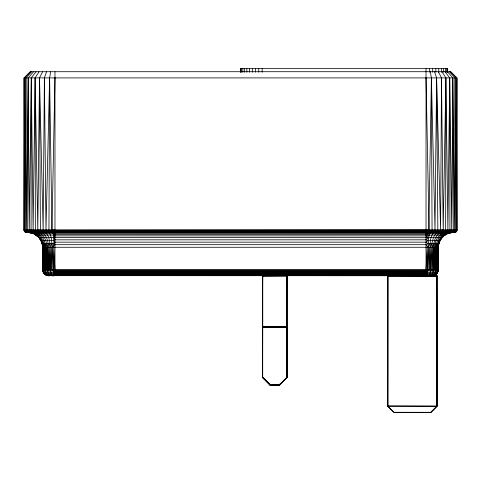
<?xml version="1.0" encoding="UTF-8"?>
<svg xmlns="http://www.w3.org/2000/svg" width="481" height="481" viewBox="0 0 481 481"><rect width="100%" height="100%" fill="white"/><g stroke="black" fill="none" stroke-linecap="round" stroke-linejoin="round"><path stroke-width="0.72" d="M432.215 275.703C435.485 275.769 438.552 272.871 438.179 269.522L437.866 247.258L437.794 269.522C436.778 272.462 434.92 275.998 431.253 275.703C434.066 275.174 435.57 272.186 435.558 269.522C436.014 258.489 431.307 232.78 449.597 232.413C442.544 233.183 436.664 240.139 437.65 247.258C438.041 239.364 444.612 231.974 452.825 232.413C445.027 232.437 438.155 239.448 438.395 247.258L42.605 247.258L42.659 269.522L43.699 273.034L45.911 274.994L48.815 275.703C45.545 275.751 42.52 272.811 42.659 269.522L42.665 247.258L42.821 269.522C42.328 272.859 45.581 275.769 48.785 275.703C45.485 275.769 42.544 272.817 42.605 269.522L42.605 247.258C42.845 239.448 35.973 232.437 28.175 232.413L29.365 232.467M43.001 271.001L42.839 247.258L43.007 271.711L44.685 274.146L46.741 275.3L48.9 275.703L47.006 275.3M262.482 377.525L262.434 327.188C262.542 326.671 262.644 326.779 262.392 327.345L262.482 377.525L262.524 327.134L287.127 326.725L262.392 326.725L262.392 276.016L262.704 275.703L262.704 377.308L270.25 384.854L279.269 384.854L280.814 383.345M262.392 327.345L287.091 327.188L286.977 377.308L279.461 385.047L287.037 377.525L286.977 275.745L287.127 377.308L279.269 384.854L270.081 385.022L262.464 377.308L262.434 327.188L286.82 327.032L286.929 377.417L279.269 385.095L270.25 385.167L262.392 377.308M432.96 275.661L432.185 275.703L433.694 275.523L436.315 274.146L438.215 271.001L438.335 247.258L438.041 269.522C438.624 272.042 436.598 274.453 434.343 275.3L435.654 274.609M456.355 229.942L456.481 77.898L450.39 71.717M31.067 229.942L31.283 77.898L36.021 71.717M42.647 270.268L42.665 247.258M43.134 247.258L43.206 269.522C44.222 272.462 46.08 275.998 49.747 275.703C46.934 275.174 45.43 272.186 45.442 269.522C43.975 258.772 50.986 235.191 34.127 232.413C52.603 231.662 45.454 259.824 47.703 269.522C47.162 273.821 50.902 277.014 54.972 275.523L431.367 275.661L430.796 275.703M286.977 327.345L262.524 327.134L262.59 377.417L262.704 327.345M436.76 273.623L438.353 270.268L438.395 247.258L438.215 271.001L42.785 271.001L42.659 269.522M445.647 229.942L445.905 77.898L441.931 71.717M31.728 71.717L25.914 77.898L25.379 229.942L24.519 77.898L30.61 71.717M27.7 229.942L28.193 77.898L33.55 71.717M48.942 229.942L49.603 77.898L50.673 71.717M449.272 71.717L455.086 77.898L454.599 229.942L452.807 77.898L447.45 71.717M45.442 269.522L46.224 247.258L46.507 269.522L47.805 271.001L49.014 269.522L49.14 247.258M438.395 71.717L441.492 77.898L440.602 229.942L436.604 77.898L434.487 71.717M43.206 269.522L43.543 247.258L43.945 271.001L44.529 269.522L44.685 247.258M46.513 71.717L44.396 77.898L43.14 229.942L39.508 77.898L42.605 71.717M430.76 247.258L430.579 269.522C430.387 271.579 430.537 274.759 428.306 275.703M437.223 269.522L436.934 247.258L436.471 269.522L435.419 271.001L434.493 269.522L434.776 247.258L435.558 269.522L436.315 247.258L436.471 269.522L437.055 271.001L437.457 247.258L437.999 271.001L437.301 273.034L435.089 274.994L432.1 275.703M43.777 269.522L44.066 247.258L44.529 269.522L45.581 271.001L46.507 269.522L47.024 247.258L48.13 243.705C47.583 238.209 44.222 230.91 37.482 232.413L38.113 232.521M42.821 269.522L43.049 253.192M426.803 275.703L427.489 272.396L428.439 247.258L429.106 269.522L430.513 271.001L431.986 269.522L432.9 247.258L433.297 269.522C433.249 271.897 432.455 275.318 429.665 275.703M47.703 269.522L48.1 247.258L49.014 269.522L50.487 271.001L51.401 274.609L52.694 275.703M54.972 77.898L51.942 229.942L52.267 232.413L428.818 232.251L431.397 77.898L430.327 71.717M433.297 269.522C435.684 260.101 427.194 229.551 446.951 232.521M447.817 233.381L453.24 232.413C445.111 232.173 438.48 239.37 438.209 247.258L438.323 243.705M434.74 229.942L434.042 232.413M44.529 269.522L45.497 247.258L46.483 243.705M50.421 269.522L51.383 247.258L51.894 269.522L50.487 271.001L50.24 247.258L49.014 269.522M426.028 269.522L427.242 247.258L427.579 269.522L426.028 270.268L54.972 270.268L53.445 271.001L54.197 275.703L54.972 275.661L54.972 233.309L447.961 233.381L452.825 232.413L451.569 232.485M440.199 229.942L439.911 231.583L439.063 232.413M387.933 275.703L387.626 276.016L437.097 276.016L387.668 275.86L387.626 406.066L387.933 406.283L387.933 275.703L387.806 406.319L393.939 412.289L430.91 412.319L437.097 406.066L436.946 275.745L48.04 275.661L48.9 275.703M33.183 233.381L27.76 232.413C34.464 232.299 40.644 237.199 42.184 243.705L53.944 243.705L54.972 244.679L426.028 244.679L428.174 247.258L428.613 237.416L430.104 232.521L441.299 232.521M29.503 232.413C27.531 232.606 24.086 232.768 24.05 229.942L24.05 77.898L30.237 71.717L450.763 71.717L456.95 77.898L456.95 229.942C456.914 232.756 453.469 232.63 451.497 232.413M445.141 229.942L444.757 231.583L443.614 232.413M286.82 327.345L287.037 377.525L279.383 384.968L270.25 385.167L279.491 385.077L270.25 385.01L262.512 377.495L262.524 327.134L262.59 377.417M449.398 229.942L448.929 231.583L447.528 232.413M287.091 327.188L287.091 326.882L262.392 326.725L262.704 326.99L262.704 275.703L262.434 326.725M287.091 326.882L286.82 327.032L286.977 275.745L262.434 275.86L287.091 275.86L262.392 276.016M438.425 245.124L439.562 241.029M452.807 229.942L452.266 231.583L450.667 232.413M437.097 406.066L387.626 406.066L393.939 412.379L430.784 412.379L436.916 406.319L436.946 275.745M455.248 229.942L454.659 231.583L452.91 232.413M437.842 232.521C432.01 235.089 433.291 242.671 430.261 247.258C430.08 242.322 430.074 236.021 434.078 232.521M454.184 232.413L455.579 231.974L456.637 229.942L456.932 230.237L456.114 231.794L454.353 232.413M438.131 271.001L438.335 247.258L438.395 269.522L42.605 269.522L42.605 247.258M286.977 276.016L287.091 275.86M438.209 247.258C438.383 241.234 442.286 235.51 447.961 233.381C443.933 234.788 439.273 239.574 438.624 244.679L438.57 243.705M27.76 232.413C36.652 231.355 42.773 239.322 44.258 247.258L45.058 243.705M436.946 406.066L436.79 275.703L436.79 406.283L431.006 412.289M437.999 271.001L438.341 269.522L438.161 247.258M437.59 243.705L436.742 247.258L436.562 243.705M426.028 275.523L427.08 275.3L426.028 274.994L54.972 274.994L53.758 274.609L54.972 274.146L426.028 274.146L427.387 273.623L426.028 273.034L54.972 273.034L53.511 272.396L54.972 271.711L426.028 271.711L427.555 271.001L429.106 269.522L429.617 247.258L430.579 269.522L431.86 247.258L431.986 269.522L433.195 271.001L434.493 269.522C434.98 258.453 429.834 237.692 444.366 232.521M41.384 232.521L48.888 232.521C52.441 236.514 50.962 242.544 52.826 247.258L53.944 243.705L54.972 242.177L426.028 242.177L428.084 243.705L438.816 243.705C440.247 238.125 444.985 233.658 450.661 232.642M45.01 232.521C48.852 234.692 49.315 239.772 49.952 243.705L48.785 247.258L48.13 243.705M51.906 243.705L50.739 247.258L49.952 243.705M428.763 232.395L426.028 232.341L454.653 232.395L455.627 232.131L456.788 230.82L456.95 77.898L24.05 77.898L24.2 229.942L24.886 231.794L26.647 232.413M433.718 243.705L432.215 247.258L431.974 243.705M442.015 237.416L441.871 237.716L442.117 237.416L426.028 237.716L38.883 237.416C24.2 227.158 39.622 236.237 41.005 240.362M428.174 247.258L430.08 243.705M39.069 71.717L35.095 77.898L33.105 229.942L31.283 77.898L29.263 229.942L28.193 77.898L26.401 229.942L25.914 77.898M439.814 240.362L441.005 238.594M279.383 384.968L270.081 385.022M28.09 232.413L26.762 231.974L24.922 229.942L24.212 230.82L25.373 232.131L26.347 232.395L52.237 232.395M52.826 247.258L54.972 244.679M444.793 235.041L429.04 235.041L426.028 235.888L54.972 235.888L53.674 237.416L53.944 243.705M387.933 275.86L436.934 275.835M282.353 381.836L286.977 377.308M29.401 232.413C36.827 233.057 42.977 239.778 42.791 247.258L41.709 242.177L38.883 237.416L40.915 240.362L53.842 240.362L54.972 239.833L426.028 239.833L428.613 237.416L426.028 235.888M441.805 237.416L442.857 236.466M426.028 242.177L428.282 240.362L440.085 240.362M54.972 232.131L52.134 231.974L428.908 231.583L52.056 231.09L426.028 230.82C431.691 229.533 437.193 230.856 442.748 229.942L445.099 230.531L447.366 229.942L449.344 230.531L451.214 229.942L452.747 230.531L454.154 229.942L455.182 230.531L456.078 229.942L456.565 230.531L456.932 230.237L456.481 77.898L455.621 229.942L455.086 77.898M452.753 231.974L451.761 232.395M454.743 231.974L453.391 232.413M444.426 235.041L447.534 233.381L450.937 232.521M31.199 232.521C38.829 232.173 44.426 240.091 44.258 247.258M426.028 244.679L428.084 243.705M426.028 273.034L427.489 272.396L426.028 271.711M54.972 273.034L53.613 273.623L54.972 274.146M30.062 232.521L28.175 232.413L33.039 233.381L36.207 235.041L53.463 235.041L54.972 234.403L426.028 234.403L429.04 235.041M279.269 385.167L270.25 385.125L275.168 385.04M426.028 274.994L427.242 274.609L426.028 274.146M270.033 385.077L267.232 381.932M54.972 274.994L53.92 275.3L54.972 275.523L53.433 275.703L47.896 275.3M426.028 234.403L429.551 233.381L426.028 232.642L48.888 232.521M25.752 229.942L25.818 230.531L26.846 229.942L28.253 230.531L29.786 229.942L31.656 230.531L33.634 229.942L35.901 230.531L38.252 229.942C43.807 230.591 49.315 230.134 54.972 230.237L429.058 229.942L426.028 77.898M450.444 232.521L451.599 232.413L448.995 232.521M454.479 232.395L456.114 231.794L456.788 230.82L456.565 230.531M426.028 231.343L428.944 231.09L426.028 230.82M54.972 231.343L52.092 231.583L54.972 231.794M431.625 275.703L432.834 275.661M451.431 232.521L453.24 232.413M426.028 232.131L428.866 231.974L426.028 231.794M54.972 233.309L33.039 233.381L29.569 232.521L54.972 232.413M426.028 232.642L451.262 232.521M24.05 229.942L456.95 229.942M24.122 230.531L456.878 230.531M24.333 231.09L456.667 231.09M24.669 231.583L456.331 231.583M25.12 231.974L455.88 231.974M25.649 232.251L455.351 232.251M26.227 232.395L454.773 232.395M43.314 272.396L437.686 272.396M44.156 273.623L436.844 273.623M45.274 274.609L435.726 274.609M46.597 275.3L434.403 275.3M437.007 406.283L387.668 406.066L387.933 406.283M426.028 232.413L430.104 232.521M51.335 275.703L49.236 275.3M49.375 275.703L48.383 275.661L49.747 275.703M52.886 275.3L54.197 275.703M48.166 275.661L49.092 275.703M26.521 232.395L24.489 231.343L24.068 230.237L24.363 229.942L24.886 231.794L26.816 232.413M27.609 232.413L26.257 231.974M30.333 232.413L28.734 231.583L28.193 229.942M33.472 232.413L32.071 231.583L31.602 229.942M52.038 230.531L54.972 230.82M54.972 230.237L51.942 229.942L49.603 77.898L45.996 229.942L44.396 77.898M37.386 232.413L36.243 231.583L35.859 229.942M426.028 230.237L428.962 230.531M53.583 275.379L54.972 275.523M51.99 275.703L50.938 275.3M41.937 232.413L41.089 231.583L40.801 229.942M46.958 232.413L46.26 229.942M426.028 239.833L428.282 240.362M30.556 232.521L33.225 233.207M29.239 232.395L28.247 231.974M53.445 271.001L52.561 247.258L51.894 269.522L53.445 271.001L54.972 271.711M426.028 270.268L427.555 271.001M54.972 270.268L53.421 269.522L53.758 247.258L54.972 269.522M52.928 232.521L53.463 235.041L54.972 235.888M286.82 275.745L287.091 276.016L286.82 275.703M54.972 234.403L53.205 233.381L54.972 232.642L54.972 71.717M36.207 235.041L39.129 237.716L38.985 237.416M24.435 230.531L24.068 230.237L24.519 77.898L24.645 229.942M266.167 380.958L270.25 385.01L262.548 377.308M444.979 71.717L449.717 77.898L451.737 229.942L452.807 77.898L453.3 229.942M53.842 240.362L54.972 242.177M54.972 239.833L53.674 237.416L53.463 235.041M40.915 240.362L42.376 244.679L42.43 243.705L43.35 247.258L43.001 243.705M41.258 241.029L42.268 243.705L42.791 247.258M42.629 269.522L42.809 271.001M435.257 243.705L435.588 247.258M438.341 269.522L438.353 270.268M441.492 77.898L443.205 229.942L445.905 77.898L447.895 229.942L449.717 77.898L449.933 229.942M437.86 229.942L436.604 77.898L435.004 229.942L431.397 77.898L432.058 229.942M437.95 258.387L438.041 269.522M40.398 229.942L39.508 77.898L37.795 229.942L35.095 77.898L35.353 229.942M447.673 72.258L447.673 68.621L240.5 68.621L240.5 72.258M447.408 68.621L447.408 72.258M446.615 68.621L446.615 72.258M445.316 68.621L445.316 72.258M443.542 68.621L443.542 72.258M441.336 68.621L441.336 72.258M438.75 68.621L438.75 72.258M435.858 68.621L435.858 72.258M432.72 68.621L432.72 72.258M429.413 68.621L429.413 72.258M426.028 68.621L426.028 275.703M270.25 384.854L270.25 385.167M262.145 68.621L262.145 72.258M258.76 68.621L258.76 72.258M255.459 68.621L255.459 72.258M252.321 68.621L252.321 72.258M249.423 68.621L249.423 72.258M246.837 68.621L246.837 72.258M244.637 68.621L244.637 72.258M242.857 68.621L242.857 72.258M241.558 68.621L241.558 72.258M240.765 68.621L240.765 72.258"/></g></svg>
